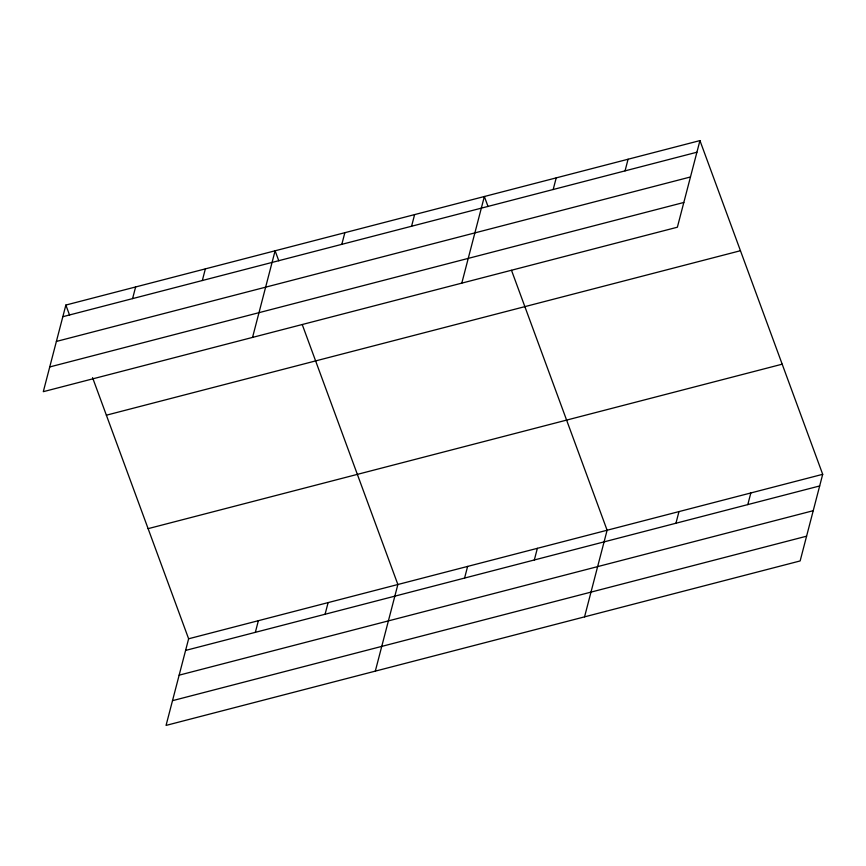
<?xml version="1.0" encoding="UTF-8"?>
<svg xmlns="http://www.w3.org/2000/svg" width="866" height="866" viewBox="0 0 866 866"><rect width="100%" height="100%" fill="white"/><g stroke="black" fill="none" stroke-linecap="round" stroke-linejoin="round"><path stroke-width="1.3" d="M65.859 305.059L43.3 391.681L677.374 227.217L699.945 140.595L65.859 305.059L69.551 315.072M132.585 298.608L135.616 286.971M202.33 280.519L205.361 268.871M252.547 337.415L275.107 250.783L278.787 260.796M92.565 377.641L188.626 638.783L166.055 725.405L800.141 560.941L822.7 474.319L699.945 140.595M341.821 244.342L344.852 232.694M255.34 632.332L258.371 620.695M411.577 226.243L414.608 214.606M325.086 614.243L328.117 602.595M461.795 283.139L484.354 196.506L488.034 206.519M375.303 671.139L397.873 584.507L302.266 324.62M553.179 189.513L556.221 177.866M464.587 578.066L467.618 566.418M625.046 170.873L628.077 159.236M534.333 559.966L537.364 548.33M584.55 616.863L607.109 530.23L511.514 270.344M675.945 523.237L678.976 511.59M747.802 504.597L750.833 492.96M62.828 316.707L696.903 152.232M56.387 341.442L690.462 176.978M49.741 366.946L683.815 202.471M106.377 415.193L740.452 250.718M148.118 528.65L782.193 364.185M188.626 638.783L822.7 474.319M185.595 650.431L819.669 485.956M179.143 675.166L813.217 510.702M172.507 700.67L806.582 536.195"/></g></svg>
